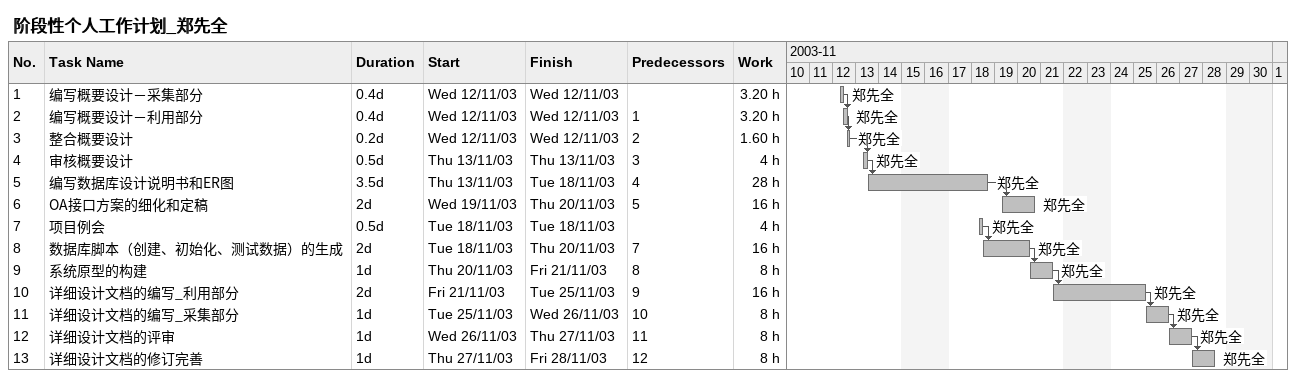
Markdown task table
阶段性个人工作计划_郑先全

| ID | Task | Duration | Start | Finish | Predecessors | Resources | Work (h) |
|---|---|---|---|---|---|---|---|
| 1 | 编写概要设计－采集部分 | 0.4d | 2003-11-12 | 2003-11-12 |  | 郑先全 | 3.20 |
| 2 | 编写概要设计－利用部分 | 0.4d | 2003-11-12 | 2003-11-12 | 1 | 郑先全 | 3.20 |
| 3 | 整合概要设计 | 0.2d | 2003-11-12 | 2003-11-12 | 2 | 郑先全 | 1.60 |
| 4 | 审核概要设计 | 0.5d | 2003-11-13 | 2003-11-13 | 3 | 郑先全 | 4 |
| 5 | 编写数据库设计说明书和ER图 | 3.5d | 2003-11-13 | 2003-11-18 | 4 | 郑先全 | 28 |
| 6 | OA接口方案的细化和定稿 | 2d | 2003-11-19 | 2003-11-20 | 5 | 郑先全 | 16 |
| 7 | 项目例会 | 0.5d | 2003-11-18 | 2003-11-18 |  | 郑先全 | 4 |
| 8 | 数据库脚本（创建、初始化、测试数据）的生成 | 2d | 2003-11-18 | 2003-11-20 | 7 | 郑先全 | 16 |
| 9 | 系统原型的构建 | 1d | 2003-11-20 | 2003-11-21 | 8 | 郑先全 | 8 |
| 10 | 详细设计文档的编写_利用部分 | 2d | 2003-11-21 | 2003-11-25 | 9 | 郑先全 | 16 |
| 11 | 详细设计文档的编写_采集部分 | 1d | 2003-11-25 | 2003-11-26 | 10 | 郑先全 | 8 |
| 12 | 详细设计文档的评审 | 1d | 2003-11-26 | 2003-11-27 | 11 | 郑先全 | 8 |
| 13 | 详细设计文档的修订完善 | 1d | 2003-11-27 | 2003-11-28 | 12 | 郑先全 | 8 |
